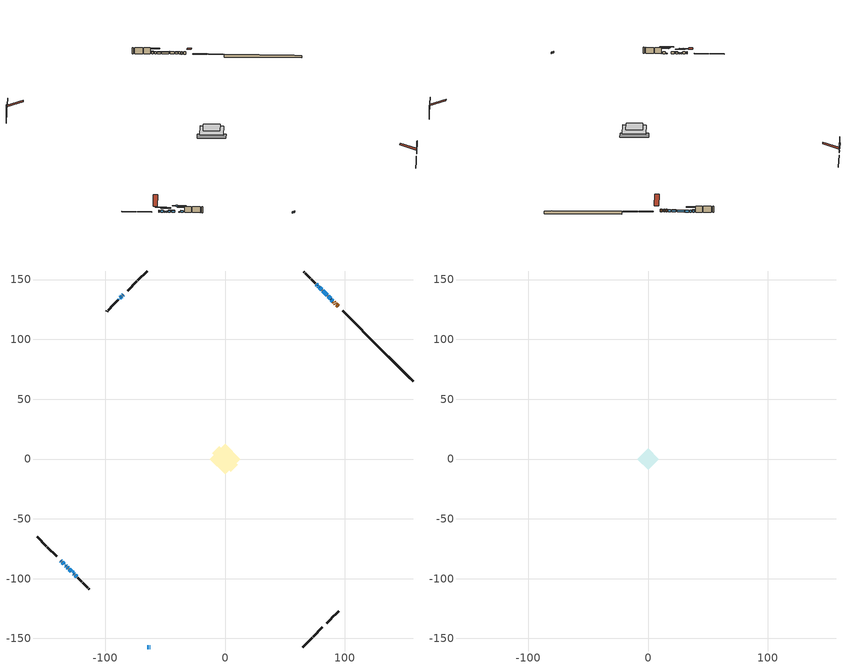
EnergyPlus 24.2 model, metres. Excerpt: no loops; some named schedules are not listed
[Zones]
conditioned space
 floor adiabatic (AdiabaticFloorConstruction): -12.56,0 0,12.56 12.56,0 0,-12.56 z2.66
 floor foundation (Slab1 construction): -10.45,5.01 -5.01,10.45 10.45,-5.01 5.01,-10.45 z-2.07
 wall outside (RimJoist1 construction): 65.08,-157.12 72.92,-149.28 / -157.12,-65.08 -149.28,-72.92 / -65.08,157.12 -72.92,149.28 / 114.65,107.55 106.81,115.39 z0.22:0.52
 wall outside (RimJoist2 construction): 73.58,-148.62 81.42,-140.78 / -148.62,-73.58 -140.78,-81.42 / -73.58,148.62 -81.42,140.78 / 106.15,116.05 98.31,123.89 z0.22:0.52
 wall outside (AdiabaticWallConstruction 1): 94.65,127.54 93.36,128.84 / 92.7,129.49 92.13,130.07 / 91.47,130.72 90.9,131.3 z0.22:2.25
 wall outside (AdiabaticWallConstruction): -65.08,-157.12 -63.82,-157.12 / -85.07,137.12 -85.47,136.73 / -62.9,-157.12 -62.31,-157.12 z0.22:1.44; 90.24,131.95 88.95,133.25 / 88.29,133.9 86.14,136.06 / 78.56,143.63 77.7,144.5 / 77.05,145.15 76.18,146.01 z0.22:1.85; -137.12,-85.07 -136.76,-85.44 / -87.19,135.01 -87.55,134.64 / -88.21,133.99 -88.57,133.63 z0.22:1.75; -136.1,-86.09 -134.67,-87.53 / -125.21,-96.99 -123.77,-98.43 z0.22:1.74; -134.01,-88.19 -133.61,-88.58 / -132.96,-89.24 -132.56,-89.63 z0.22:1.14; -131.91,-90.29 -130.83,-91.37 / 85.48,136.71 81.6,140.59 / 80.95,141.25 79.22,142.98 / -130.17,-92.02 -128.45,-93.75 z0.22:1.59; -86.12,136.07 -86.54,135.66 / -126.27,-95.92 -125.86,-96.34 z0.22:0.57
 wall outside (Wall1 construction): 85.07,-137.12 88.67,-133.53 / -123.11,-99.08 -119.52,-102.68 / -89.22,132.97 -92.82,129.38 / 75.53,146.67 71.93,150.26 z0.22:5.1
 wall outside (Wall2 construction): 89.33,-132.87 93.62,-128.58 / -118.86,-103.33 -114.57,-107.63 / -93.48,128.72 -97.77,124.43 / 71.28,150.92 66.98,155.21 z0.22:5.1
 wall outside (Wall3 construction): 94.28,-127.92 94.86,-127.33 / -113.91,-108.28 -113.32,-108.87 / -98.43,123.77 -99.01,123.18 / 66.32,155.87 65.74,156.46 z0.22:5.1
 wall foundation (FoundationWall1 construction): 115.3,106.89,-2.07 115.3,106.89,0.22 152.93,69.26,0.22 152.93,69.26,-0.13 157.12,65.08,-0.13 157.12,65.08,-2.07
 window (WindowConstruction 16): -65.08,-157.12 -63.82,-157.12 z0.22:1.44
 window (WindowConstruction 5): 90.24,131.95 88.95,133.25 z0.22:1.84
 window (WindowConstruction 6): 88.29,133.9 86.14,136.06 z0.22:1.84
 window (WindowConstruction 7): -137.12,-85.07 -136.76,-85.43 z0.22:1.74
 window (WindowConstruction 8): -136.1,-86.09 -134.67,-87.53 z0.22:1.74
 window (WindowConstruction 9): -134.01,-88.19 -133.62,-88.58 z0.22:1.13
 window (WindowConstruction 10): -132.96,-89.24 -132.56,-89.63 z0.22:1.13
 window (WindowConstruction 11): -131.91,-90.29 -130.83,-91.37 z0.22:1.59
 window (WindowConstruction 12): -85.07,137.12 -85.47,136.73 z0.22:1.44
 window (WindowConstruction 13): 85.48,136.71 81.6,140.59 z0.22:1.59
 window (WindowConstruction 14): 80.94,141.25 79.22,142.98 z0.22:1.59
 window (WindowConstruction 15): -130.17,-92.02 -128.45,-93.75 z0.22:1.59
 window (WindowConstruction 17): -62.9,-157.12 -62.31,-157.12 z0.22:1.44
 window (WindowConstruction 18): -86.13,136.07 -86.53,135.66 z0.22:0.56
 window (WindowConstruction 19): -126.27,-95.93 -125.86,-96.33 z0.22:0.56
 window (WindowConstruction): 78.56,143.63 77.7,144.49 z0.22:1.84
 window (WindowConstruction 1): 77.04,145.15 76.18,146.01 z0.22:1.84
 window (WindowConstruction 2): -87.19,135 -87.55,134.64 z0.22:1.74
 window (WindowConstruction 3): -88.21,133.99 -88.57,133.63 z0.22:1.74
 window (WindowConstruction 4): -125.21,-96.99 -123.77,-98.43 z0.22:1.74
 door (Door): 94.65,127.54 93.36,128.84 z0.22:2.25
 door (Door 1): 92.7,129.49 92.13,130.07 z0.22:2.25
 door (Door 2): 91.47,130.72 90.9,131.3 z0.22:2.25
 ceiling adiabatic (AdiabaticFloorConstruction): 0,-12.56 12.56,0 0,12.56 -12.56,0 z2.66
 roof outside (AdiabaticRoofConstruction): -126.93,-95.27,5.1 -126.11,-94.45,5.48 -126.97,-93.59,5.48 -127.79,-94.41,5.1
 skylight (SkylightConstruction): -126.93,-95.27,5.1 -126.11,-94.45,5.48 -126.97,-93.59,5.48 -127.79,-94.41,5.1
attic - vented
 floor to conditioned space (Floor1 construction Reversed): -9.13,0 0,9.13 9.13,0 0,-9.13 z5.1
 roof outside (Roof1 construction): 84.42,-137.78,5.1 75.52,-128.88,9.29 73.17,-131.22,9.29 82.07,-140.12,5.1; -137.78,-84.42,5.1 -128.88,-75.52,9.29 -131.22,-73.17,9.29 -140.12,-82.07,5.1; -84.42,137.78,5.1 -75.52,128.88,9.29 -73.17,131.22,9.29 -82.07,140.12,5.1; 95.31,126.89,5.1 86.41,117.99,9.29 88.75,115.64,9.29 97.65,124.54,5.1
shading: 88.81,133.39 90.39,131.81 90.68,132.1 89.1,133.68 z2.05; 86,136.2 88.44,133.76 88.73,134.05 86.29,136.49 z2.05; -134.89,-87.3 -138.99,-83.21 -139.28,-83.5 -135.19,-87.59 z4.38; -132.8,-89.4 -137.97,-84.23 -138.26,-84.52 -133.09,-89.69 z4.38; -131.75,-90.45 -135.88,-86.32 -136.17,-86.61 -132.04,-90.74 z3.77; -130.7,-91.5 -134.82,-87.37 -135.12,-87.66 -130.99,-91.79 z3.77; -130.69,-91.51 -132.05,-90.15 -132.34,-90.44 -130.98,-91.8 z1.79; -85.61,136.58 -84.93,137.26 -85.22,137.55 -85.9,136.88 z1.64; 81.46,140.74 85.62,136.57 85.91,136.86 81.75,141.03 z1.79; 79.08,143.12 81.09,141.11 81.38,141.4 79.37,143.41 z1.79; -128.3,-93.89 -130.31,-91.88 -130.6,-92.17 -128.6,-94.18 z1.79; -90.13,132.07 -82.53,139.66 -82.82,139.95 -90.42,132.36 z5.65; -122.27,-99.93 -129.86,-92.33 -130.15,-92.62 -122.56,-100.22 z5.65; 75.83,146.36 80.43,141.77 80.72,142.06 76.13,146.65 z4.48; 76.04,146.16 77.19,145.01 77.48,145.3 76.33,146.45 z2.05; -89.42,132.78 -85.32,136.87 -85.62,137.16 -89.71,133.07 z4.38; -88.71,133.49 -88.07,134.13 -88.36,134.42 -89,133.78 z1.95; -121.9,-100.29 -127.07,-95.12 -127.36,-95.41 -122.19,-100.58 z4.38
[Building]
Building 1: Terrain=Suburbs
[Site:Location]
Toronto City Centre_ON: Latitude {deg}=43.63; Longitude {deg}=-79.39; Time Zone {hr}=-5; Elevation {m}=77; Keep Site Location Information=Yes
[Site:GroundTemperature:Shallow]
5.01852, 3.26908, 3.12898, 3.95918, 7.29196, 10.6092, 13.4851, 15.3069, 15.4617, 13.9799, 11.1774, 7.9619
[Site:WaterMainsTemperature]
Calculation Method=Schedule; Temperature Schedule=mains temperature schedule
[Material] Roughness=Rough; Thermal Absorptance=0.9
Name | Thickness {m} | Conductivity {W/m-K} | Density {kg/m3} | Specific Heat {J/kg-K} | Solar Absorptance | Visible Absorptance
asphalt or fiberglass shingles | 0.00635 | 0.162714 | 1121.4 | 1465.45 | 0.4 | 0.4
asphalt or fiberglass shingles 1 | 0.00635 | 0.162714 | 1121.4 | 1465.45 | 0.7 | 0.7
ceiling loosefill ins | 0.0846667 | 0.0480833 | 16.02 | 1046.75 | 0.7 | 0.7
ceiling stud and cavity | 0.1397 | 0.0991714 | 65.682 | 1177.47 | 0.7 | 0.7
concrete 4.0 in. | 0.1016 | 1.803125 | 2242.8 | 837.4 | 0.7 | 0.7
concrete 8.0 in. | 0.2032 | 1.803125 | 2242.8 | 837.4 | 0.7 | 0.7
door material | 0.04445 | 0.053851 | 512.64 | 1214.23 | 0.7 | 0.7
door material 1 | 0.04445 | 0.188738 | 512.64 | 1214.23 | 0.7 | 0.7
exterior vertical ins | 0.00260004 | 0.029427 | 32.04 | 1214.23 | 0.7 | 0.7
floor covering | 0.0127 | 0.0433444 | 54.468 | 1339.84 | 0.6 | 0.6
floor rigid ins; roof rigid ins; wall rigid ins 1 | 0.512978 | 0.029427 | 32.04 | 1214.23 | 0.7 | 0.7
floor stud and cavity | 0.1397 | 1.75129 | 37.0049 | 1207.88 | 0.7 | 0.7
furniture material conditioned space 1 | 0.1524 | 0.115458 | 640.8 | 1214.23 | 0.6 | 0.6
gypsum board | 0.0127 | 0.160291 | 801 | 837.4 | 0.6 | 0.6
gypsum board 1 | 0.0127 | 0.160291 | 801 | 837.4 | 0.7 | 0.7
osb sheathing 0.5 in. | 0.0127 | 0.115458 | 512.64 | 1214.23 | 0.7 | 0.7
osb sheathing 0.75 in. | 0.01905 | 0.115458 | 512.64 | 1214.23 | 0.7 | 0.7
osb sheathing 2.0 in. | 0.0508 | 0.115458 | 512.64 | 1214.23 | 0.7 | 0.7
rim joist rigid ins; wall rigid ins | 0.051816 | 0.029427 | 32.04 | 1214.23 | 0.7 | 0.7
rim joist stud and cavity | 0.0508 | 0.0404867 | 125.044 | 1163.47 | 0.6 | 0.6
rim joist stud and cavity 1 | 0.0508 | 0.128462 | 125.044 | 1163.47 | 0.6 | 0.6
roof stud and cavity | 0.18415 | 1.78685 | 37.0049 | 1207.88 | 0.6 | 0.6
wall stud and cavity | 0.1397 | 0.161258 | 139.0536 | 1170.24 | 0.7 | 0.7
wall stud and cavity 1 | 0.1397 | 0.160931 | 139.0536 | 1170.24 | 0.7 | 0.7
wall stud and cavity 2 | 0.1397 | 0.238258 | 139.0536 | 1170.24 | 0.7 | 0.7
wall stud and cavity 3 | 0.0889 | 0.380278 | 52.3479 | 1209.89 | 0.7 | 0.7
wall stud and cavity 4 | 0.0889 | 0.391764 | 83.0341 | 1211.67 | 0.7 | 0.7
wood siding | 0.0254 | 0.102417 | 544.68 | 1172.36 | 0.4 | 0.4
wood siding 1; wood siding 2; wood siding 3 | 0.0254 | 0.102417 | 544.68 | 1172.36 | 0.7 | 0.7
[WindowMaterial:SimpleGlazingSystem]
Name | U-Factor {W/m2-K} | Solar Heat Gain Coefficient
SkylightMaterial | 2.51524 | 0.5858
WindowMaterial | 1.814121 | 0.52
WindowMaterial 1 | 2.00377 | 0.43
WindowMaterial 10 | 1.78857 | 0.54
WindowMaterial 11 | 1.83172 | 0.51
WindowMaterial 12 | 2.12414 | 0.51
WindowMaterial 13 | 2.330819 | 0.46
WindowMaterial 14 | 3.000823 | 0.18
WindowMaterial 15 | 3.023535 | 0.18
WindowMaterial 2 | 1.84649 | 0.51
WindowMaterial 3 | 1.7704 | 0.54
WindowMaterial 4 | 1.7352 | 0.56
WindowMaterial 5 | 1.76813 | 0.55
WindowMaterial 6 | 2.027046 | 0.42
WindowMaterial 7 | 2.32628 | 0.31
WindowMaterial 8 | 2.01172 | 0.43
WindowMaterial 9 | 1.99411 | 0.43
[Construction]
AdiabaticFloorConstruction: floor stud and cavity, floor rigid ins, osb sheathing 0.75 in., floor covering
AdiabaticRoofConstruction: asphalt or fiberglass shingles 1, roof rigid ins, osb sheathing 0.75 in., roof stud and cavity
AdiabaticWallConstruction: wood siding 2, wall rigid ins 1, wall stud and cavity 3, gypsum board
AdiabaticWallConstruction 1: wood siding 3, wall rigid ins 1, wall stud and cavity 3, gypsum board
Door; Door 1: door material
Door 2: door material 1
Floor1 construction Reversed: gypsum board, ceiling stud and cavity, ceiling loosefill ins
FoundationWall1 construction: concrete 8.0 in., gypsum board 1
furniture construction conditioned space 1: furniture material conditioned space 1
PartitionWallConstruction: gypsum board, wall stud and cavity 4, gypsum board
RimJoist1 construction: wood siding 1, rim joist rigid ins, osb sheathing 2.0 in., rim joist stud and cavity
RimJoist2 construction: wood siding 1, rim joist rigid ins, osb sheathing 2.0 in., rim joist stud and cavity 1
Roof1 construction: asphalt or fiberglass shingles
SkylightConstruction: SkylightMaterial
Slab1 construction: concrete 4.0 in.
Wall1 construction: wood siding, wall rigid ins, osb sheathing 0.5 in., wall stud and cavity, gypsum board
Wall2 construction: wood siding, wall rigid ins, osb sheathing 0.5 in., wall stud and cavity 1, gypsum board
Wall3 construction: wood siding, wall rigid ins, osb sheathing 0.5 in., wall stud and cavity 2, gypsum board
WindowConstruction; WindowConstruction 1: WindowMaterial
WindowConstruction 10: WindowMaterial 7
WindowConstruction 11: WindowMaterial 8
WindowConstruction 12: WindowMaterial 9
WindowConstruction 13: WindowMaterial 10
WindowConstruction 14; WindowConstruction 15: WindowMaterial 11
WindowConstruction 16: WindowMaterial 12
WindowConstruction 17: WindowMaterial 13
WindowConstruction 18: WindowMaterial 14
WindowConstruction 19: WindowMaterial 15
WindowConstruction 2; WindowConstruction 3; WindowConstruction 7: WindowMaterial 1
WindowConstruction 4: WindowMaterial 2
WindowConstruction 5: WindowMaterial 3
WindowConstruction 6: WindowMaterial 4
WindowConstruction 8: WindowMaterial 5
WindowConstruction 9: WindowMaterial 6
[Zone] Multiplier=1; Part of Total Floor Area=Yes
Name | Volume {m3}
attic - vented | 115.114
conditioned space | 1261.1
[Space]
Name | Zone | Volume {m3}
attic - vented 1 | attic - vented | 115.114
conditioned space 1 | conditioned space | 1261.1
[ZoneInfiltration:EffectiveLeakageArea]
infil attic - vented 1: Zone or Space=attic - vented 1; Schedule=Always On Discrete; Effective Air Leakage Area {cm2}=7025.41; Stack Coefficient=0.000291696; Wind Coefficient=1.15394e-05
[ZoneMixing]
whole house fan mix: Zone or Space=attic - vented; Schedule=Always On Continuous; Design Flow Rate Calculation Method=Flow/Zone; Design Flow Rate {m3/s}=0; Source Zone or Space=conditioned space
[SurfaceProperty:ExposedFoundationPerimeter]
Slab1: Exposed Perimeter Calculation Method=TotalExposedPerimeter; Total Exposed Perimeter {m}=59.132
[InternalMass] Zone or ZoneList=conditioned space; Space or SpaceList=conditioned space 1
Name | Construction | Surface Area {m2}
furniture mass conditioned space 1 | furniture construction conditioned space 1 | 193.616
partition wall mass | PartitionWallConstruction | 484.04
[Lights]
interior lighting: Zone or ZoneList or Space or SpaceList=conditioned space 1; Schedule=interior lighting schedule; Design Level Calculation Method=LightingLevel; Lighting Level {W}=343.2; Return Air Fraction=0; Fraction Radiant=0.6; Fraction Visible=0.2; Fraction Replaceable=1
[People]
occupants: Zone or ZoneList or Space or SpaceList=conditioned space 1; Number of People Schedule=occupants schedule; Number of People Calculation Method=People; Number of People=3; Fraction Radiant=0.314171; Sensible Heat Fraction=0.56303; Activity Level Schedule=occupants activity schedule; Carbon Dioxide Generation Rate {m3/s-W}=0; Enable ASHRAE 55 Comfort Warnings=No; Mean Radiant Temperature Calculation Type=EnclosureAveraged
[ElectricEquipment] Zone or ZoneList or Space or SpaceList=conditioned space 1; Design Level Calculation Method=EquipmentLevel
Name | Schedule | Design Level {W} | Fraction Latent | Fraction Radiant | Fraction Lost
clothes dryer | clothes dryer schedule | 140.772 | 0.015 | 0.081 | 0.85
clothes washer | clothes washer schedule | 32.1985 | 0.03 | 0.162 | 0.7
cooking range | cooking range schedule | 215.147 | 0.08 | 0.432 | 0.2
dishwasher | dishwasher schedule | 66.8632 | 0.3 | 0.18 | 0.4
fridge | fridge schedule | 72.9452 | 0 | 0.6 | 0
mech vent bath fan 0 | mech vent bath fan 0 schedule | 50.2 | 0 | 0 | 1
mech vent bath fan 1 | mech vent bath fan 1 schedule | 50.2 | 0 | 0 | 1
mech vent house fan | mech vent house fan schedule | 0 | 0 | 0 | 1
mech vent house fan cfis | mech vent house fan cfis schedule | 0 | 0 | 0 | 0
mech vent range fan 0 | mech vent range fan 0 schedule | 57 | 0 | 0 | 1
misc plug loads | misc plug loads schedule | 494.7 | 0.045 | 0.513 | 0.1
whole house fan | Always On Discrete | 0 | 0 | 0 | 1
[OtherEquipment] Zone or ZoneList or Space or SpaceList=conditioned space 1; Design Level Calculation Method=EquipmentLevel
Name | Fuel Type | Schedule | Design Level {W} | Fraction Latent | Fraction Radiant | Fraction Lost
clothes dryer 1 | Electricity | clothes dryer schedule | 0 | 0.015 | 0.081 | 0.85
cooking range 1 | Electricity | cooking range schedule | 0 | 0.08 | 0.432 | 0.2
general water use latent | None | general water use schedule | 62.594 | 1 | 0 | 0
general water use sensible | None | general water use schedule | -61.6891 | 0 | 0.6 | 0
mech vent house fan latent load | None | Always On Discrete | 0 | 1 | 0 | 0
mech vent house fan sensible load | None | Always On Discrete | 0 | 0 | 0 | 0
water heater energy adjustment1 | NaturalGas | Always On Discrete | 0.01 | 0 | 0 | 1
[ZoneInfiltration:DesignFlowRate] Zone or ZoneList or Space or SpaceList=conditioned space 1; Schedule=Always On Discrete; Design Flow Rate Calculation Method=Flow/Zone; Design Flow Rate {m3/s}=0
infil flow; natural vent flow; whole house fan flow
[Foundation:Kiva]
Foundation Kiva 1: Initial Indoor Air Temperature {C}=18; Wall Height Above Grade {m}=0.220005; Wall Depth Below Slab {m}=0.2032; Custom Block Material Name 1=exterior vertical ins; Custom Block Depth 1 {m}=2.28999; Custom Block X Position 1 {m}=0.2159; Custom Block Z Position 1 {m}=0
[Foundation:Kiva:Settings]
Soil Conductivity {W/m-K}=0.849921; Soil Density {kg/m3}=1842.3; Soil Specific Heat {J/kg-K}=418.7; Ground Solar Absorptivity=0.9; Ground Thermal Absorptivity=0.9; Ground Surface Roughness {m}=0.03; Far-Field Width {m}=40; Deep-Ground Boundary Condition=ZeroFlux; Deep-Ground Depth {m}=40; Minimum Cell Dimension {m}=0.2; Maximum Cell Growth Coefficient=3; Simulation Timestep=Timestep
[Exterior:Lights]
exterior lighting: Schedule=exterior lighting schedule; Design Level {W}=75.6
[Schedule:Constant]
Name | Hourly Value
Always On Continuous; mech vent house fan schedule; mech vent house fan cfis schedule; Always On Discrete | 1
occupants activity schedule | 117.228
fridge schedule | 0
[Schedule:Week:Daily]
interior lighting schedule Week Rule - Jan1-Jan27: interior lighting schedule day, interior lighting schedule day, interior lighting schedule day, interior lighting schedule day, interior lighting schedule day, interior lighting schedule day, interior lighting schedule day, interior lighting schedule default day, interior lighting schedule default day, interior lighting schedule default day, interior lighting schedule default day, interior lighting schedule default day
interior lighting schedule Week Rule - Jan28-Feb3: interior lighting schedule day, interior lighting schedule day, interior lighting schedule day, interior lighting schedule day, interior lighting schedule day 1, interior lighting schedule day 1, interior lighting schedule day 1, interior lighting schedule default day, interior lighting schedule default day, interior lighting schedule default day, interior lighting schedule default day, interior lighting schedule default day
interior lighting schedule Week Rule - Feb4-Feb24: interior lighting schedule day 1, interior lighting schedule day 1, interior lighting schedule day 1, interior lighting schedule day 1, interior lighting schedule day 1, interior lighting schedule day 1, interior lighting schedule day 1, interior lighting schedule default day, interior lighting schedule default day, interior lighting schedule default day, interior lighting schedule default day, interior lighting schedule default day
interior lighting schedule Week Rule - Feb25-Mar3: interior lighting schedule day 1, interior lighting schedule day 1, interior lighting schedule day 1, interior lighting schedule day 1, interior lighting schedule day 2, interior lighting schedule day 2, interior lighting schedule day 2, interior lighting schedule default day, interior lighting schedule default day, interior lighting schedule default day, interior lighting schedule default day, interior lighting schedule default day
interior lighting schedule Week Rule - Mar4-Mar31: interior lighting schedule day 2, interior lighting schedule day 2, interior lighting schedule day 2, interior lighting schedule day 2, interior lighting schedule day 2, interior lighting schedule day 2, interior lighting schedule day 2, interior lighting schedule default day, interior lighting schedule default day, interior lighting schedule default day, interior lighting schedule default day, interior lighting schedule default day
interior lighting schedule Week Rule - Apr1-Apr28: interior lighting schedule day 3, interior lighting schedule day 3, interior lighting schedule day 3, interior lighting schedule day 3, interior lighting schedule day 3, interior lighting schedule day 3, interior lighting schedule day 3, interior lighting schedule default day, interior lighting schedule default day, interior lighting schedule default day, interior lighting schedule default day, interior lighting schedule default day
interior lighting schedule Week Rule - Apr29-May5: interior lighting schedule day 3, interior lighting schedule day 3, interior lighting schedule day 4, interior lighting schedule day 4, interior lighting schedule day 4, interior lighting schedule day 4, interior lighting schedule day 4, interior lighting schedule default day, interior lighting schedule default day, interior lighting schedule default day, interior lighting schedule default day, interior lighting schedule default day
interior lighting schedule Week Rule - May6-May26: interior lighting schedule day 4, interior lighting schedule day 4, interior lighting schedule day 4, interior lighting schedule day 4, interior lighting schedule day 4, interior lighting schedule day 4, interior lighting schedule day 4, interior lighting schedule default day, interior lighting schedule default day, interior lighting schedule default day, interior lighting schedule default day, interior lighting schedule default day
interior lighting schedule Week Rule - May27-Jun2: interior lighting schedule day 4, interior lighting schedule day 4, interior lighting schedule day 4, interior lighting schedule day 4, interior lighting schedule day 4, interior lighting schedule day 5, interior lighting schedule day 5, interior lighting schedule default day, interior lighting schedule default day, interior lighting schedule default day, interior lighting schedule default day, interior lighting schedule default day
interior lighting schedule Week Rule - Jun3-Jun30: interior lighting schedule day 5, interior lighting schedule day 5, interior lighting schedule day 5, interior lighting schedule day 5, interior lighting schedule day 5, interior lighting schedule day 5, interior lighting schedule day 5, interior lighting schedule default day, interior lighting schedule default day, interior lighting schedule default day, interior lighting schedule default day, interior lighting schedule default day
interior lighting schedule Week Rule - Jul1-Jul28: interior lighting schedule day 6, interior lighting schedule day 6, interior lighting schedule day 6, interior lighting schedule day 6, interior lighting schedule day 6, interior lighting schedule day 6, interior lighting schedule day 6, interior lighting schedule default day, interior lighting schedule default day, interior lighting schedule default day, interior lighting schedule default day, interior lighting schedule default day
interior lighting schedule Week Rule - Jul29-Aug4: interior lighting schedule day 6, interior lighting schedule day 6, interior lighting schedule day 6, interior lighting schedule day 7, interior lighting schedule day 7, interior lighting schedule day 7, interior lighting schedule day 7, interior lighting schedule default day, interior lighting schedule default day, interior lighting schedule default day, interior lighting schedule default day, interior lighting schedule default day
interior lighting schedule Week Rule - Aug5-Aug25: interior lighting schedule day 7, interior lighting schedule day 7, interior lighting schedule day 7, interior lighting schedule day 7, interior lighting schedule day 7, interior lighting schedule day 7, interior lighting schedule day 7, interior lighting schedule default day, interior lighting schedule default day, interior lighting schedule default day, interior lighting schedule default day, interior lighting schedule default day
interior lighting schedule Week Rule - Aug26-Sep1: interior lighting schedule day 7, interior lighting schedule day 7, interior lighting schedule day 7, interior lighting schedule day 7, interior lighting schedule day 7, interior lighting schedule day 7, interior lighting schedule day 8, interior lighting schedule default day, interior lighting schedule default day, interior lighting schedule default day, interior lighting schedule default day, interior lighting schedule default day
interior lighting schedule Week Rule - Sep2-Sep29: interior lighting schedule day 8, interior lighting schedule day 8, interior lighting schedule day 8, interior lighting schedule day 8, interior lighting schedule day 8, interior lighting schedule day 8, interior lighting schedule day 8, interior lighting schedule default day, interior lighting schedule default day, interior lighting schedule default day, interior lighting schedule default day, interior lighting schedule default day
interior lighting schedule Week Rule - Sep30-Oct6: interior lighting schedule day 8, interior lighting schedule day 9, interior lighting schedule day 9, interior lighting schedule day 9, interior lighting schedule day 9, interior lighting schedule day 9, interior lighting schedule day 9, interior lighting schedule default day, interior lighting schedule default day, interior lighting schedule default day, interior lighting schedule default day, interior lighting schedule default day
interior lighting schedule Week Rule - Oct7-Oct27: interior lighting schedule day 9, interior lighting schedule day 9, interior lighting schedule day 9, interior lighting schedule day 9, interior lighting schedule day 9, interior lighting schedule day 9, interior lighting schedule day 9, interior lighting schedule default day, interior lighting schedule default day, interior lighting schedule default day, interior lighting schedule default day, interior lighting schedule default day
interior lighting schedule Week Rule - Oct28-Nov3: interior lighting schedule day 9, interior lighting schedule day 9, interior lighting schedule day 9, interior lighting schedule day 9, interior lighting schedule day 10, interior lighting schedule day 10, interior lighting schedule day 10, interior lighting schedule default day, interior lighting schedule default day, interior lighting schedule default day, interior lighting schedule default day, interior lighting schedule default day
interior lighting schedule Week Rule - Nov4-Nov24: interior lighting schedule day 10, interior lighting schedule day 10, interior lighting schedule day 10, interior lighting schedule day 10, interior lighting schedule day 10, interior lighting schedule day 10, interior lighting schedule day 10, interior lighting schedule default day, interior lighting schedule default day, interior lighting schedule default day, interior lighting schedule default day, interior lighting schedule default day
interior lighting schedule Week Rule - Nov25-Dec1: interior lighting schedule day 10, interior lighting schedule day 10, interior lighting schedule day 10, interior lighting schedule day 10, interior lighting schedule day 10, interior lighting schedule day 10, interior lighting schedule day 11, interior lighting schedule default day, interior lighting schedule default day, interior lighting schedule default day, interior lighting schedule default day, interior lighting schedule default day
interior lighting schedule Week Rule - Dec2-Dec31: interior lighting schedule day 11, interior lighting schedule day 11, interior lighting schedule day 11, interior lighting schedule day 11, interior lighting schedule day 11, interior lighting schedule day 11, interior lighting schedule day 11, interior lighting schedule default day, interior lighting schedule default day, interior lighting schedule default day, interior lighting schedule default day, interior lighting schedule default day
occupants schedule Week Rule - Jan1-Dec31: occupants schedule day, occupants schedule day, occupants schedule day, occupants schedule day, occupants schedule day, occupants schedule day, occupants schedule day, occupants schedule default day, occupants schedule default day, occupants schedule default day, occupants schedule default day, occupants schedule default day
clothes dryer schedule Week Rule - Jan1-Dec31: clothes dryer schedule day, clothes dryer schedule day, clothes dryer schedule day, clothes dryer schedule day, clothes dryer schedule day, clothes dryer schedule day, clothes dryer schedule day, clothes dryer schedule default day, clothes dryer schedule default day, clothes dryer schedule default day, clothes dryer schedule default day, clothes dryer schedule default day
clothes washer schedule Week Rule - Jan1-Dec31: clothes washer schedule day, clothes washer schedule day, clothes washer schedule day, clothes washer schedule day, clothes washer schedule day, clothes washer schedule day, clothes washer schedule day, clothes washer schedule default day, clothes washer schedule default day, clothes washer schedule default day, clothes washer schedule default day, clothes washer schedule default day
cooking range schedule Week Rule - Jan1-Dec31: cooking range schedule day, cooking range schedule day, cooking range schedule day, cooking range schedule day, cooking range schedule day, cooking range schedule day, cooking range schedule day, cooking range schedule default day, cooking range schedule default day, cooking range schedule default day, cooking range schedule default day, cooking range schedule default day
dishwasher schedule Week Rule - Jan1-Dec31: dishwasher schedule day, dishwasher schedule day, dishwasher schedule day, dishwasher schedule day, dishwasher schedule day, dishwasher schedule day, dishwasher schedule day, dishwasher schedule default day, dishwasher schedule default day, dishwasher schedule default day, dishwasher schedule default day, dishwasher schedule default day
mech vent bath fan 0 schedule Week Rule - Jan1-Dec31: mech vent bath fan 0 schedule day, mech vent bath fan 0 schedule day, mech vent bath fan 0 schedule day, mech vent bath fan 0 schedule day, mech vent bath fan 0 schedule day, mech vent bath fan 0 schedule day, mech vent bath fan 0 schedule day, mech vent bath fan 0 schedule default day, mech vent bath fan 0 schedule default day, mech vent bath fan 0 schedule default day, mech vent bath fan 0 schedule default day, mech vent bath fan 0 schedule default day
mech vent bath fan 1 schedule Week Rule - Jan1-Dec31: mech vent bath fan 1 schedule day, mech vent bath fan 1 schedule day, mech vent bath fan 1 schedule day, mech vent bath fan 1 schedule day, mech vent bath fan 1 schedule day, mech vent bath fan 1 schedule day, mech vent bath fan 1 schedule day, mech vent bath fan 1 schedule default day, mech vent bath fan 1 schedule default day, mech vent bath fan 1 schedule default day, mech vent bath fan 1 schedule default day, mech vent bath fan 1 schedule default day
mech vent range fan 0 schedule Week Rule - Jan1-Dec31: mech vent range fan 0 schedule day, mech vent range fan 0 schedule day, mech vent range fan 0 schedule day, mech vent range fan 0 schedule day, mech vent range fan 0 schedule day, mech vent range fan 0 schedule day, mech vent range fan 0 schedule day, mech vent range fan 0 schedule default day, mech vent range fan 0 schedule default day, mech vent range fan 0 schedule default day, mech vent range fan 0 schedule default day, mech vent range fan 0 schedule default day
misc plug loads schedule Week Rule - Jan1-Dec31: misc plug loads schedule day, misc plug loads schedule day, misc plug loads schedule day, misc plug loads schedule day, misc plug loads schedule day, misc plug loads schedule day, misc plug loads schedule day, misc plug loads schedule default day, misc plug loads schedule default day, misc plug loads schedule default day, misc plug loads schedule default day, misc plug loads schedule default day
general water use schedule Week Rule - Jan1-Dec31: general water use schedule day, general water use schedule day, general water use schedule day, general water use schedule day, general water use schedule day, general water use schedule day, general water use schedule day, general water use schedule default day, general water use schedule default day, general water use schedule default day, general water use schedule default day, general water use schedule default day
exterior lighting schedule Week Rule - Jan1-Jan27: exterior lighting schedule day, exterior lighting schedule day, exterior lighting schedule day, exterior lighting schedule day, exterior lighting schedule day, exterior lighting schedule day, exterior lighting schedule day, exterior lighting schedule default day, exterior lighting schedule default day, exterior lighting schedule default day, exterior lighting schedule default day, exterior lighting schedule default day
exterior lighting schedule Week Rule - Jan28-Feb3: exterior lighting schedule day, exterior lighting schedule day, exterior lighting schedule day, exterior lighting schedule day, exterior lighting schedule day 1, exterior lighting schedule day 1, exterior lighting schedule day 1, exterior lighting schedule default day, exterior lighting schedule default day, exterior lighting schedule default day, exterior lighting schedule default day, exterior lighting schedule default day
exterior lighting schedule Week Rule - Feb4-Feb24: exterior lighting schedule day 1, exterior lighting schedule day 1, exterior lighting schedule day 1, exterior lighting schedule day 1, exterior lighting schedule day 1, exterior lighting schedule day 1, exterior lighting schedule day 1, exterior lighting schedule default day, exterior lighting schedule default day, exterior lighting schedule default day, exterior lighting schedule default day, exterior lighting schedule default day
exterior lighting schedule Week Rule - Feb25-Mar3: exterior lighting schedule day 1, exterior lighting schedule day 1, exterior lighting schedule day 1, exterior lighting schedule day 1, exterior lighting schedule day 2, exterior lighting schedule day 2, exterior lighting schedule day 2, exterior lighting schedule default day, exterior lighting schedule default day, exterior lighting schedule default day, exterior lighting schedule default day, exterior lighting schedule default day
exterior lighting schedule Week Rule - Mar4-Mar31: exterior lighting schedule day 2, exterior lighting schedule day 2, exterior lighting schedule day 2, exterior lighting schedule day 2, exterior lighting schedule day 2, exterior lighting schedule day 2, exterior lighting schedule day 2, exterior lighting schedule default day, exterior lighting schedule default day, exterior lighting schedule default day, exterior lighting schedule default day, exterior lighting schedule default day
exterior lighting schedule Week Rule - Apr1-Apr28: exterior lighting schedule day 3, exterior lighting schedule day 3, exterior lighting schedule day 3, exterior lighting schedule day 3, exterior lighting schedule day 3, exterior lighting schedule day 3, exterior lighting schedule day 3, exterior lighting schedule default day, exterior lighting schedule default day, exterior lighting schedule default day, exterior lighting schedule default day, exterior lighting schedule default day
[Schedule:Year]
interior lighting schedule: interior lighting schedule Week Rule - Jan1-Jan27, 1, 1, 1, 27, interior lighting schedule Week Rule - Jan28-Feb3, 1, 28, 2, 3, interior lighting schedule Week Rule - Feb4-Feb24, 2, 4, 2, 24, interior lighting schedule Week Rule - Feb25-Mar3, 2, 25, 3, 3, interior lighting schedule Week Rule - Mar4-Mar31, 3, 4, 3, 31, interior lighting schedule Week Rule - Apr1-Apr28, 4, 1, 4, 28, interior lighting schedule Week Rule - Apr29-May5, 4, 29, 5, 5, interior lighting schedule Week Rule - May6-May26, 5, 6, 5, 26, interior lighting schedule Week Rule - May27-Jun2, 5, 27, 6, 2, interior lighting schedule Week Rule - Jun3-Jun30, 6, 3, 6, 30, interior lighting schedule Week Rule - Jul1-Jul28, 7, 1, 7, 28, interior lighting schedule Week Rule - Jul29-Aug4, 7, 29, 8, 4, interior lighting schedule Week Rule - Aug5-Aug25, 8, 5, 8, 25, interior lighting schedule Week Rule - Aug26-Sep1, 8, 26, 9, 1, interior lighting schedule Week Rule - Sep2-Sep29, 9, 2, 9, 29, interior lighting schedule Week Rule - Sep30-Oct6, 9, 30, 10, 6, interior lighting schedule Week Rule - Oct7-Oct27, 10, 7, 10, 27, interior lighting schedule Week Rule - Oct28-Nov3, 10, 28, 11, 3, interior lighting schedule Week Rule - Nov4-Nov24, 11, 4, 11, 24, interior lighting schedule Week Rule - Nov25-Dec1, 11, 25, 12, 1, interior lighting schedule Week Rule - Dec2-Dec31, 12, 2, 12, 31
occupants schedule: occupants schedule Week Rule - Jan1-Dec31, 1, 1, 12, 31
clothes dryer schedule: clothes dryer schedule Week Rule - Jan1-Dec31, 1, 1, 12, 31
clothes washer schedule: clothes washer schedule Week Rule - Jan1-Dec31, 1, 1, 12, 31
cooking range schedule: cooking range schedule Week Rule - Jan1-Dec31, 1, 1, 12, 31
dishwasher schedule: dishwasher schedule Week Rule - Jan1-Dec31, 1, 1, 12, 31
mech vent bath fan 0 schedule: mech vent bath fan 0 schedule Week Rule - Jan1-Dec31, 1, 1, 12, 31
mech vent bath fan 1 schedule: mech vent bath fan 1 schedule Week Rule - Jan1-Dec31, 1, 1, 12, 31
mech vent range fan 0 schedule: mech vent range fan 0 schedule Week Rule - Jan1-Dec31, 1, 1, 12, 31
misc plug loads schedule: misc plug loads schedule Week Rule - Jan1-Dec31, 1, 1, 12, 31
general water use schedule: general water use schedule Week Rule - Jan1-Dec31, 1, 1, 12, 31
exterior lighting schedule: exterior lighting schedule Week Rule - Jan1-Jan27, 1, 1, 1, 27, exterior lighting schedule Week Rule - Jan28-Feb3, 1, 28, 2, 3, exterior lighting schedule Week Rule - Feb4-Feb24, 2, 4, 2, 24, exterior lighting schedule Week Rule - Feb25-Mar3, 2, 25, 3, 3, exterior lighting schedule Week Rule - Mar4-Mar31, 3, 4, 3, 31, exterior lighting schedule Week Rule - Apr1-Apr28, 4, 1, 4, 28, exterior lighting schedule Week Rule - Apr29-May5, 4, 29, 5, 5, exterior lighting schedule Week Rule - May6-May26, 5, 6, 5, 26, exterior lighting schedule Week Rule - May27-Jun2, 5, 27, 6, 2, exterior lighting schedule Week Rule - Jun3-Jun30, 6, 3, 6, 30, exterior lighting schedule Week Rule - Jul1-Jul28, 7, 1, 7, 28, exterior lighting schedule Week Rule - Jul29-Aug4, 7, 29, 8, 4, exterior lighting schedule Week Rule - Aug5-Aug25, 8, 5, 8, 25, exterior lighting schedule Week Rule - Aug26-Sep1, 8, 26, 9, 1, exterior lighting schedule Week Rule - Sep2-Sep29, 9, 2, 9, 29, exterior lighting schedule Week Rule - Sep30-Oct6, 9, 30, 10, 6, exterior lighting schedule Week Rule - Oct7-Oct27, 10, 7, 10, 27, exterior lighting schedule Week Rule - Oct28-Nov3, 10, 28, 11, 3, exterior lighting schedule Week Rule - Nov4-Nov24, 11, 4, 11, 24, exterior lighting schedule Week Rule - Nov25-Dec1, 11, 25, 12, 1, exterior lighting schedule Week Rule - Dec2-Dec31, 12, 2, 12, 31
[Schedule:Compact]
mains temperature schedule: Through: 01/01, For: AllDays, Until: 24:00, 8.80333, Through: 01/02, For: AllDays, Until: 24:00, 8.74333, Through: 01/03, For: AllDays, Until: 24:00, 8.68389, Through: 01/04, For: AllDays, Until: 24:00, 8.62611, Through: 01/05, For: AllDays, Until: 24:00, 8.56944, Through: 01/06, For: AllDays, Until: 24:00, 8.51389, Through: 01/07, For: AllDays, Until: 24:00, 8.45944, Through: 01/08, For: AllDays, Until: 24:00, 8.40611, Through: 01/09, For: AllDays, Until: 24:00, 8.35389, Through: 01/10, For: AllDays, Until: 24:00, 8.30278, Through: 01/11, For: AllDays, Until: 24:00, 8.25333, Through: 01/12, For: AllDays, Until: 24:00, 8.205, Through: 01/13, For: AllDays, Until: 24:00, 8.15778, Through: 01/14, For: AllDays, Until: 24:00, 8.11222, Through: 01/15, For: AllDays, Until: 24:00, 8.06778, Through: 01/16, For: AllDays, Until: 24:00, 8.02444, Through: 01/17, For: AllDays, Until: 24:00, 7.98222, Through: 01/18, For: AllDays, Until: 24:00, 7.94167, Through: 01/19, For: AllDays, Until: 24:00, 7.90222, Through: 01/20, For: AllDays, Until: 24:00, 7.86444, Through: 01/21, For: AllDays, Until: 24:00, 7.82778, Through: 01/22, For: AllDays, Until: 24:00, 7.79278, Through: 01/23, For: AllDays, Until: 24:00, 7.75889, Through: 01/24, For: AllDays, Until: 24:00, 7.72667, Through: 01/25, For: AllDays, Until: 24:00, 7.69556, Through: 01/26, For: AllDays, Until: 24:00, 7.66611, Through: 01/27, For: AllDays, Until: 24:00, 7.63778, Through: 01/28, For: AllDays, Until: 24:00, 7.61111, Through: 01/29, For: AllDays, Until: 24:00, 7.58556, Through: 01/30, For: AllDays, Until: 24:00, 7.56167, Through: 01/31, For: AllDays, Until: 24:00, 7.53944, Through: 02/01, For: AllDays, Until: 24:00, 7.51833, Through: 02/02, For: AllDays, Until: 24:00, 7.49889, Through: 02/03, For: AllDays, Until: 24:00, 7.48111, Through: 02/04, For: AllDays, Until: 24:00, 7.46444, Through: 02/05, For: AllDays, Until: 24:00, 7.44944, Through: 02/06, For: AllDays, Until: 24:00, 7.43556, Through: 02/07, For: AllDays, Until: 24:00, 7.42333, Through: 02/08, For: AllDays, Until: 24:00, 7.41278, Through: 02/09, For: AllDays, Until: 24:00, 7.40389, Through: 02/10, For: AllDays, Until: 24:00, 7.39611, Through: 02/11, For: AllDays, Until: 24:00, 7.39, Through: 02/12, For: AllDays, Until: 24:00, 7.38556, Through: 02/13, For: AllDays, Until: 24:00, 7.38222, Through: 02/14, For: AllDays, Until: 24:00, 7.38056, Through: 02/15, For: AllDays, Until: 24:00, 7.38056, Through: 02/16, For: AllDays, Until: 24:00, 7.38222, Through: 02/17, For: AllDays, Until: 24:00, 7.385, Through: 02/18, For: AllDays, Until: 24:00, 7.38944, Through: 02/19, For: AllDays, Until: 24:00, 7.395, Through: 02/20, For: AllDays, Until: 24:00, 7.40278, Through: 02/21, For: AllDays, Until: 24:00, 7.41167, Through: 02/22, For: AllDays, Until: 24:00, 7.42222, Through: 02/23, For: AllDays, Until: 24:00, 7.43389, Through: 02/24, For: AllDays, Until: 24:00, 7.44722, Through: 02/25, For: AllDays, Until: 24:00, 7.46222, Through: 02/26, For: AllDays, Until: 24:00, 7.47833, Through: 02/27, For: AllDays, Until: 24:00, 7.49611, Through: 02/28, For: AllDays, Until: 24:00, 7.51556, Through: 03/01, For: AllDays, Until: 24:00, 7.53667, Through: 03/02, For: AllDays, Until: 24:00, 7.55889, Through: 03/03, For: AllDays, Until: 24:00, 7.58222, Through: 03/04, For: AllDays, Until: 24:00, 7.60722, Through: 03/05, For: AllDays, Until: 24:00, 7.63389, Through: 03/06, For: AllDays, Until: 24:00, 7.66222, Through: 03/07, For: AllDays, Until: 24:00, 7.69111, Through: 03/08, For: AllDays, Until: 24:00, 7.72222, Through: 03/09, For: AllDays, Until: 24:00, 7.75444, Through: 03/10, For: AllDays, Until: 24:00, 7.78778, Through: 03/11, For: AllDays, Until: 24:00, 7.82278, Through: 03/12, For: AllDays, Until: 24:00, 7.85944, Through: 03/13, For: AllDays, Until: 24:00, 7.89722, Through: 03/14, For: AllDays, Until: 24:00, 7.93611, Through: 03/15, For: AllDays, Until: 24:00, 7.97667, Through: 03/16, For: AllDays, Until: 24:00, 8.01833, Through: 03/17, For: AllDays, Until: 24:00, 8.06167, Through: 03/18, For: AllDays, Until: 24:00, 8.10611, Through: 03/19, For: AllDays, Until: 24:00, 8.15167, Through: 03/20, For: AllDays, Until: 24:00, 8.19833, Through: 03/21, For: AllDays, Until: 24:00, 8.24667, Through: 03/22, For: AllDays, Until: 24:00, 8.29611, Through: 03/23, For: AllDays, Until: 24:00, 8.34667, Through: 03/24, For: AllDays, Until: 24:00, 8.39889, Through: 03/25, For: AllDays, Until: 24:00, 8.45167, Through: 03/26, For: AllDays, Until: 24:00, 8.50611, Through: 03/27, For: AllDays, Until: 24:00, 8.56167, Through: 03/28, For: AllDays, Until: 24:00, 8.61833, Through: 03/29, For: AllDays, Until: 24:00, 8.67611, Through: 03/30, For: AllDays, Until: 24:00, 8.735, Through: 03/31, For: AllDays, Until: 24:00, 8.795, Through: 04/01, For: AllDays, Until: 24:00, 8.85611, Through: 04/02, For: AllDays, Until: 24:00, 8.91833, Through: 04/03, For: AllDays, Until: 24:00, 8.98167, Through: 04/04, For: AllDays, Until: 24:00, 9.04556, Through: 04/05, For: AllDays, Until: 24:00, 9.11111, Through: 04/06, For: AllDays, Until: 24:00, 9.17722, Through: 04/07, For: AllDays, Until: 24:00, 9.24444, Through: 04/08, For: AllDays, Until: 24:00, 9.31222, Through: 04/09, For: AllDays, Until: 24:00, 9.38167, Through: 04/10, For: AllDays, Until: 24:00, 9.45167, Through: 04/11, For: AllDays, Until: 24:00, 9.52222, Through: 04/12, For: AllDays, Until: 24:00, 9.59444, Through: 04/13, For: AllDays, Until: 24:00, 9.66667, Through: 04/14, For: AllDays, Until: 24:00, 9.74, Through: 04/15, For: AllDays, Until: 24:00, 9.81444, Through: 04/16, For: AllDays, Until: 24:00, 9.88944, Through: 04/17, For: AllDays, Until: 24:00, 9.96556, Through: 04/18, For: AllDays, Until: 24:00, 10.0417, Through: 04/19, For: AllDays, Until: 24:00, 10.1189, Through: 04/20, For: AllDays, Until: 24:00, 10.1972, Through: 04/21, For: AllDays, Until: 24:00, 10.2756, Through: 04/22, For: AllDays, Until: 24:00, 10.355, Through: 04/23, For: AllDays, Until: 24:00, 10.435, Through: 04/24, For: AllDays, Until: 24:00, 10.515, Through: 04/25, For: AllDays, Until: 24:00, 10.5961, Through: 04/26, For: AllDays, Until: 24:00, 10.6778, Through: 04/27, For: AllDays, Until: 24:00, 10.76, Through: 04/28, For: AllDays, Until: 24:00, 10.8428, Through: 04/29, For: AllDays, Until: 24:00, 10.9261, Through: 04/30, For: AllDays, Until: 24:00, 11.0094, Through: 05/01, For: AllDays, Until: 24:00, 11.0933, Through: 05/02, For: AllDays, Until: 24:00, 11.1778, Through: 05/03, For: AllDays, Until: 24:00, 11.2628, Through: 05/04, For: AllDays, Until: 24:00, 11.3478, Through: 05/05, For: AllDays, Until: 24:00, 11.4333, Through: 05/06, For: AllDays, Until: 24:00, 11.5189, Through: 05/07, For: AllDays, Until: 24:00, 11.605, Through: 05/08, For: AllDays, Until: 24:00, 11.6917, Through: 05/09, For: AllDays, Until: 24:00, 11.7778, Through: 05/10, For: AllDays, Until: 24:00, 11.865, Through: 05/11, For: AllDays, Until: 24:00, 11.9517, Through: 05/12, For: AllDays, Until: 24:00, 12.0389, Through: 05/13, For: AllDays, Until: 24:00, 12.1261, Through: 05/14, For: AllDays, Until: 24:00, 12.2133, Through: 05/15, For: AllDays, Until: 24:00, 12.3006, Through: 05/16, For: AllDays, Until: 24:00, 12.3883, Through: 05/17, For: AllDays, Until: 24:00, 12.4756, Through: 05/18, For: AllDays, Until: 24:00, 12.5628, Through: 05/19, For: AllDays, Until: 24:00, 12.6506, Through: 05/20, For: AllDays, Until: 24:00, 12.7378, Through: 05/21, For: AllDays, Until: 24:00, 12.825, Through: 05/22, For: AllDays, Until: 24:00, 12.9122, Through: 05/23, For: AllDays, Until: 24:00, 12.9994, Through: 05/24, For: AllDays, Until: 24:00, 13.0861, Through: 05/25, For: AllDays, Until: 24:00, 13.1728, Through: 05/26, For: AllDays, Until: 24:00, 13.2594, Through: 05/27, For: AllDays, Until: 24:00, 13.3456, Through: 05/28, For: AllDays, Until: 24:00, 13.4317, Through: 05/29, For: AllDays, Until: 24:00, 13.5172, Through: 05/30, For: AllDays, Until: 24:00, 13.6028, Through: 05/31, For: AllDays, Until: 24:00, 13.6878, Through: 06/01, For: AllDays, Until: 24:00, 13.7722, Through: 06/02, For: AllDays, Until: 24:00, 13.8567, Through: 06/03, For: AllDays, Until: 24:00, 13.9406, Through: 06/04, For: AllDays, Until: 24:00, 14.0239, Through: 06/05, For: AllDays, Until: 24:00, 14.1067, Through: 06/06, For: AllDays, Until: 24:00, 14.1894, Through: 06/07, For: AllDays, Until: 24:00, 14.2711, Through: 06/08, For: AllDays, Until: 24:00, 14.3528, Through: 06/09, For: AllDays, Until: 24:00, 14.4339, Through: 06/10, For: AllDays, Until: 24:00, 14.5139, Through: 06/11, For: AllDays, Until: 24:00, 14.5939, Through: 06/12, For: AllDays, Until: 24:00, 14.6728, Through: 06/13, For: AllDays, Until: 24:00, 14.7511, Through: 06/14, For: AllDays, Until: 24:00, 14.8289, Through: 06/15, For: AllDays, Until: 24:00, 14.9061, Through: 06/16, For: AllDays, Until: 24:00, 14.9822, Through: 06/17, For: AllDays, Until: 24:00, 15.0578, Through: 06/18, For: AllDays, Until: 24:00, 15.1328, Through: 06/19, For: AllDays, Until: 24:00, 15.2067, Through: 06/20, For: AllDays, Until: 24:00, 15.28, Through: 06/21, For: AllDays, Until: 24:00, 15.3522, Through: 06/22, For: AllDays, Until: 24:00, 15.4239, Through: 06/23, For: AllDays, Until: 24:00, 15.4944, Through: 06/24, For: AllDays, Until: 24:00, 15.5639, Through: 06/25, For: AllDays, Until: 24:00, 15.6328, Through: 06/26, For: AllDays, Until: 24:00, 15.7006, Through: 06/27, For: AllDays, Until: 24:00, 15.7678, Through: 06/28, For: AllDays, Until: 24:00, 15.8333, Through: 06/29, For: AllDays, Until: 24:00, 15.8983, Through: 06/30, For: AllDays, Until: 24:00, 15.9622, Through: 07/01, For: AllDays, Until: 24:00, 16.025, Through: 07/02, For: AllDays, Until: 24:00, 16.0872, Through: 07/03, For: AllDays, Until: 24:00, 16.1478, Through: 07/04, For: AllDays, Until: 24:00, 16.2072, Through: 07/05, For: AllDays, Until: 24:00, 16.2661, Through: 07/06, For: AllDays, Until: 24:00, 16.3233, Through: 07/07, For: AllDays, Until: 24:00, 16.3794, Through: 07/08, For: AllDays, Until: 24:00, 16.435, Through: 07/09, For: AllDays, Until: 24:00, 16.4889, Through: 07/10, For: AllDays, Until: 24:00, 16.5417, Through: 07/11, For: AllDays, Until: 24:00, 16.5928, Through: 07/12, For: AllDays, Until: 24:00, 16.6433, Through: 07/13, For: AllDays, Until: 24:00, 16.6922, Through: 07/14, For: AllDays, Until: 24:00, 16.74, Through: 07/15, For: AllDays, Until: 24:00, 16.7867, Through: 07/16, For: AllDays, Until: 24:00, 16.8322, Through: 07/17, For: AllDays, Until: 24:00, 16.8761, Through: 07/18, For: AllDays, Until: 24:00, 16.9189, Through: 07/19, For: AllDays, Until: 24:00, 16.96, Through: 07/20, For: AllDays, Until: 24:00, 17, Through: 07/21, For: AllDays, Until: 24:00, 17.0389, Through: 07/22, For: AllDays, Until: 24:00, 17.0761, Through: 07/23, For: AllDays, Until: 24:00, 17.1122, Through: 07/24, For: AllDays, Until: 24:00, 17.1467, Through: 07/25, For: AllDays, Until: 24:00, 17.18, Through: 07/26, For: AllDays, Until: 24:00, 17.2117, Through: 07/27, For: AllDays, Until: 24:00, 17.2422, Through: 07/28, For: AllDays, Until: 24:00, 17.2711, Through: 07/29, For: AllDays, Until: 24:00, 17.2983, Through: 07/30, For: AllDays, Until: 24:00, 17.3244, Through: 07/31, For: AllDays, Until: 24:00, 17.3494, Through: 08/01, For: AllDays, Until: 24:00, 17.3728, Through: 08/02, For: AllDays, Until: 24:00, 17.3944, Through: 08/03, For: AllDays, Until: 24:00, 17.4144, Through: 08/04, For: AllDays, Until: 24:00, 17.4333, Through: 08/05, For: AllDays, Until: 24:00, 17.4506, Through: 08/06, For: AllDays, Until: 24:00, 17.4667, Through: 08/07, For: AllDays, Until: 24:00, 17.4811, Through: 08/08, For: AllDays, Until: 24:00, 17.4939, Through: 08/09, For: AllDays, Until: 24:00, 17.5056, Through: 08/10, For: AllDays, Until: 24:00, 17.5156, Through: 08/11, For: AllDays, Until: 24:00, 17.5239, Through: 08/12, For: AllDays, Until: 24:00, 17.5311, Through: 08/13, For: AllDays, Until: 24:00, 17.5361, Through: 08/14, For: AllDays, Until: 24:00, 17.54, Through: 08/15, For: AllDays, Until: 24:00, 17.5428, Through: 08/16, For: AllDays, Until: 24:00, 17.5439, Through: 08/17, For: AllDays, Until: 24:00, 17.5433, Through: 08/18, For: AllDays, Until: 24:00, 17.5411, Through: 08/19, For: AllDays, Until: 24:00, 17.5372, Through: 08/20, For: AllDays, Until: 24:00, 17.5322, Through: 08/21, For: AllDays, Until: 24:00, 17.5256, Through: 08/22, For: AllDays, Until: 24:00, 17.5178, Through: 08/23, For: AllDays, Until: 24:00, 17.5083, Through: 08/24, For: AllDays, Until: 24:00, 17.4972, Through: 08/25, For: AllDays, Until: 24:00, 17.4844, Through: 08/26, For: AllDays, Until: 24:00, 17.4706, Through: 08/27, For: AllDays, Until: 24:00, 17.455, Through: 08/28, For: AllDays, Until: 24:00, 17.4378, Through: 08/29, For: AllDays, Until: 24:00, 17.4194, Through: 08/30, For: AllDays, Until: 24:00, 17.3994, Through: 08/31, For: AllDays, Until: 24:00, 17.3778, Through: 09/01, For: AllDays, Until: 24:00, 17.355, Through: 09/02, For: AllDays, Until: 24:00, 17.3311, Through: 09/03, For: AllDays, Until: 24:00, 17.305, Through: 09/04, For: AllDays, Until: 24:00, 17.2778, Through: 09/05, For: AllDays, Until: 24:00, 17.2494, Through: 09/06, For: AllDays, Until: 24:00, 17.2194, Through: 09/07, For: AllDays, Until: 24:00, 17.1878, Through: 09/08, For: AllDays, Until: 24:00, 17.155, Through: 09/09, For: AllDays, Until: 24:00, 17.1206, Through: 09/10, For: AllDays, Until: 24:00, 17.085, Through: 09/11, For: AllDays, Until: 24:00, 17.0483, Through: 09/12, For: AllDays, Until: 24:00, 17.01, Through: 09/13, For: AllDays, Until: 24:00, 16.97, Through: 09/14, For: AllDays, Until: 24:00, 16.9289, Through: 09/15, For: AllDays, Until: 24:00, 16.8867, Through: 09/16, For: AllDays, Until: 24:00, 16.8428, Through: 09/17, For: AllDays, Until: 24:00, 16.7983, Through: 09/18, For: AllDays, Until: 24:00, 16.7517, Through: 09/19, For: AllDays, Until: 24:00, 16.7044, Through: 09/20, For: AllDays, Until: 24:00, 16.6556, Through: 09/21, For: AllDays, Until: 24:00, 16.6056, Through: 09/22, For: AllDays, Until: 24:00, 16.5544, Through: 09/23, For: AllDays, Until: 24:00, 16.5017, Through: 09/24, For: AllDays, Until: 24:00, 16.4483, Through: 09/25, For: AllDays, Until: 24:00, 16.3933, Through: 09/26, For: AllDays, Until: 24:00, 16.3372, Through: 09/27, For: AllDays, Until: 24:00, 16.2806, Through: 09/28, For: AllDays, Until: 24:00, 16.2222, Through: 09/29, For: AllDays, Until: 24:00, 16.1628, Through: 09/30, For: AllDays, Until: 24:00, 16.1022, Through: 10/01, For: AllDays, Until: 24:00, 16.0406, Through: 10/02, For: AllDays, Until: 24:00, 15.9778, Through: 10/03, For: AllDays, Until: 24:00, 15.9144, Through: 10/04, For: AllDays, Until: 24:00, 15.8494, Through: 10/05, For: AllDays, Until: 24:00, 15.7839, Through: 10/06, For: AllDays, Until: 24:00, 15.7172, Through: 10/07, For: AllDays, Until: 24:00, 15.6494, Through: 10/08, For: AllDays, Until: 24:00, 15.5811, Through: 10/09, For: AllDays, Until: 24:00, 15.5117, Through: 10/10, For: AllDays, Until: 24:00, 15.4411, Through: 10/11, For: AllDays, Until: 24:00, 15.37, Through: 10/12, For: AllDays, Until: 24:00, 15.2978, Through: 10/13, For: AllDays, Until: 24:00, 15.225, Through: 10/14, For: AllDays, Until: 24:00, 15.1511, Through: 10/15, For: AllDays, Until: 24:00, 15.0767, Through: 10/16, For: AllDays, Until: 24:00, 15.0011, Through: 10/17, For: AllDays, Until: 24:00, 14.925, Through: 10/18, For: AllDays, Until: 24:00, 14.8483, Through: 10/19, For: AllDays, Until: 24:00, 14.7706, Through: 10/20, For: AllDays, Until: 24:00, 14.6922, Through: 10/21, For: AllDays, Until: 24:00, 14.6133, Through: 10/22, For: AllDays, Until: 24:00, 14.5339, Through: 10/23, For: AllDays, Until: 24:00, 14.4539, Through: 10/24, For: AllDays, Until: 24:00, 14.3728, Through: 10/25, For: AllDays, Until: 24:00, 14.2917, Through: 10/26, For: AllDays, Until: 24:00, 14.21, Through: 10/27, For: AllDays, Until: 24:00, 14.1272, Through: 10/28, For: AllDays, Until: 24:00, 14.0444, Through: 10/29, For: AllDays, Until: 24:00, 13.9611, Through: 10/30, For: AllDays, Until: 24:00, 13.8772, Through: 10/31, For: AllDays, Until: 24:00, 13.7933, Through: 11/01, For: AllDays, Until: 24:00, 13.7089, Through: 11/02, For: AllDays, Until: 24:00, 13.6239, Through: 11/03, For: AllDays, Until: 24:00, 13.5383, Through: 11/04, For: AllDays, Until: 24:00, 13.4528, Through: 11/05, For: AllDays, Until: 24:00, 13.3667, Through: 11/06, For: AllDays, Until: 24:00, 13.2806, Through: 11/07, For: AllDays, Until: 24:00, 13.1944, Through: 11/08, For: AllDays, Until: 24:00, 13.1078, Through: 11/09, For: AllDays, Until: 24:00, 13.0206, Through: 11/10, For: AllDays, Until: 24:00, 12.9339, Through: 11/11, For: AllDays, Until: 24:00, 12.8467, Through: 11/12, For: AllDays, Until: 24:00, 12.7594, Through: 11/13, For: AllDays, Until: 24:00, 12.6722, Through: 11/14, For: AllDays, Until: 24:00, 12.5844, Through: 11/15, For: AllDays, Until: 24:00, 12.4972, Through: 11/16, For: AllDays, Until: 24:00, 12.41, Through: 11/17, For: AllDays, Until: 24:00, 12.3222, Through: 11/18, For: AllDays, Until: 24:00, 12.235, Through: 11/19, For: AllDays, Until: 24:00, 12.1478, Through: 11/20, For: AllDays, Until: 24:00, 12.0606, Through: 11/21, For: AllDays, Until: 24:00, 11.9733, Through: 11/22, For: AllDays, Until: 24:00, 11.8861, Through: 11/23, For: AllDays, Until: 24:00, 11.7994, Through: 11/24, For: AllDays, Until: 24:00, 11.7128, Through: 11/25, For: AllDays, Until: 24:00, 11.6267, Through: 11/26, For: AllDays, Until: 24:00, 11.5406, Through: 11/27, For: AllDays, Until: 24:00, 11.4544, Through: 11/28, For: AllDays, Until: 24:00, 11.3689, Through: 11/29, For: AllDays, Until: 24:00, 11.2839, Through: 11/30, For: AllDays, Until: 24:00, 11.1989, Through: 12/01, For: AllDays, Until: 24:00, 11.1144, Through: 12/02, For: AllDays, Until: 24:00, 11.03, Through: 12/03, For: AllDays, Until: 24:00, 10.9467, Through: 12/04, For: AllDays, Until: 24:00, 10.8633, Through: 12/05, For: AllDays, Until: 24:00, 10.7806, Through: 12/06, For: AllDays, Until: 24:00, 10.6983, Through: 12/07, For: AllDays, Until: 24:00, 10.6167, Through: 12/08, For: AllDays, Until: 24:00, 10.5356, Through: 12/09, For: AllDays, Until: 24:00, 10.4544, Through: 12/10, For: AllDays, Until: 24:00, 10.3744, Through: 12/11, For: AllDays, Until: 24:00, 10.295, Through: 12/12, For: AllDays, Until: 24:00, 10.2167, Through: 12/13, For: AllDays, Until: 24:00, 10.1383, Through: 12/14, For: AllDays, Until: 24:00, 10.0611, Through: 12/15, For: AllDays, Until: 24:00, 9.98444, Through: 12/16, For: AllDays, Until: 24:00, 9.90833, Through: 12/17, For: AllDays, Until: 24:00, 9.83278, Through: 12/18, For: AllDays, Until: 24:00, 9.75833, Through: 12/19, For: AllDays, Until: 24:00, 9.685, Through: 12/20, For: AllDays, Until: 24:00, 9.61222, Through: 12/21, For: AllDays, Until: 24:00, 9.54, Through: 12/22, For: AllDays, Until: 24:00, 9.46889, Through: 12/23, For: AllDays, Until: 24:00, 9.39889, Through: 12/24, For: AllDays, Until: 24:00, 9.32944, Through: 12/25, For: AllDays, Until: 24:00, 9.26111, Through: 12/26, For: AllDays, Until: 24:00, 9.19389, Through: 12/27, For: AllDays, Until: 24:00, 9.12722, Through: 12/28, For: AllDays, Until: 24:00, 9.06167, Through: 12/29, For: AllDays, Until: 24:00, 8.99722, Through: 12/30, For: AllDays, Until: 24:00, 8.93389, Through: 12/31, For: AllDays, Until: 24:00, 8.87111
